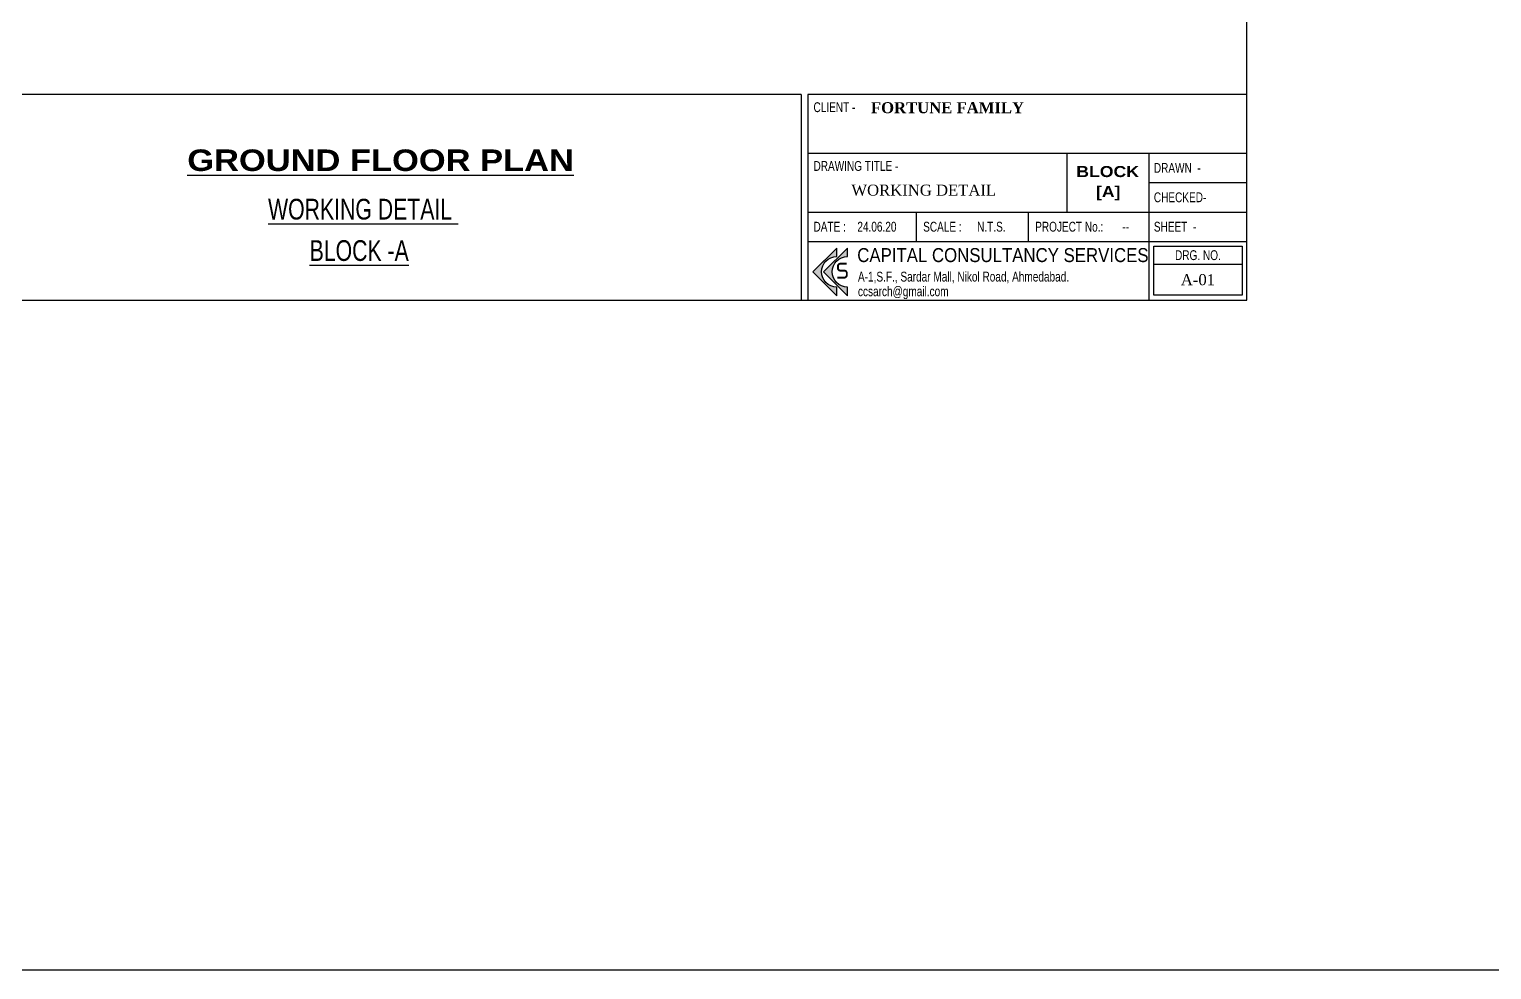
# Model space of a CAD drawing. Header units: inches. Extents: x 14331 to 14549, y 2557 to 2714.
# Drawn here: x 14349.04 to 14381.62, y 2557.02 to 2577.97 of the extents above; entities that cross this region are included whole.
import ezdxf
from ezdxf.enums import TextEntityAlignment as Align

# ---------------------------------------------------------------- set-up
doc = ezdxf.new("R2010")
doc.units = ezdxf.units.IN
doc.header["$LTSCALE"] = 0.25
doc.header["$MEASUREMENT"] = 0
for name, color, linetype in [('text-large', 7, 'Continuous'), ('text-small', 7, 'Continuous'), ('vp', 7, 'Continuous'), ('wall', 7, 'Continuous'), ('walls', 7, 'Continuous')]:
    doc.layers.add(name, color=color, linetype=linetype)
doc.styles.add('ARIAL', font='TIMES_0.TTF')
doc.styles.add('ARL', font='swisscl_0.ttf')
doc.styles.add('B', font='ARIBLK_0.TTF')
doc.styles.add('BOLD TIME', font='TIMESBD_0.TTF')
doc.styles.add('SansSerif', font='sanss__.ttf', dxfattribs={"width": 0.8})

# ---------------------------------------------------------------- blocks, each defined once
blk = doc.blocks.new('TITLE')
at = {"layer": 'text-large'}
for points in [[(-2.488, 0.359), (-2.488, 0.416), (-2.678, 0.226), (-2.488, 0.036), (-2.488, 0.093), (-2.488, 0.105, -1), (-2.488, 0.348)], [(-2.593, 0.226), (-2.403, 0.036), (-2.403, 0.093), (-2.403, 0.105, -1), (-2.403, 0.348), (-2.403, 0.359), (-2.403, 0.416)]]:
    blk.add_hatch(color=256, dxfattribs=at).paths.add_polyline_path(points)
for points in [[(-2.488, 0.416), (-2.678, 0.226), (-2.488, 0.036), (-2.488, 0.093), (-2.488, 0.105, -1), (-2.488, 0.348), (-2.488, 0.359)], [(-2.403, 0.416), (-2.593, 0.226), (-2.403, 0.036), (-2.403, 0.093), (-2.403, 0.105, -1), (-2.403, 0.348), (-2.403, 0.359)]]:
    blk.add_lwpolyline(points, format="xyb", close=True, dxfattribs=at)
at = {"layer": 'text-small', "color": 174, "true_color": 0x00008f, "const_width": 0.015}
blk.add_lwpolyline([(-2.408, 0.291), (-2.459, 0.291, 0.414214), (-2.479, 0.271), (-2.479, 0.256, 0.414214), (-2.459, 0.236), (-2.428, 0.236, -0.414214), (-2.408, 0.216), (-2.408, 0.2, -0.414214), (-2.428, 0.18), (-2.483, 0.18)], format="xyb", dxfattribs=at)
at = {"layer": 'text-large', "style": 'SansSerif', "width": 0.861038}
blk.add_text(' CAPITAL CONSULTANCY SERVICES', height=0.11133, dxfattribs=at).set_placement((-2.362, 0.304))
at = {"layer": 'text-small', "color": 174, "true_color": 0x00008f, "style": 'ARL'}
for s, p in [('A-1,S.F., Sardar Mall, Nikol Road, Ahmedabad.', (-2.319, 0.149)), ('ccsarch@gmail.com', (-2.319, 0.032))]:
    blk.add_text(s, height=0.07812, dxfattribs=at).set_placement(p)

msp = doc.modelspace()

# ---------------------------------------------------------------- linework, layer by layer
at = {"layer": 'text-small'}
msp.add_line((14374.097, 2572.74), (14376.062, 2572.74), dxfattribs=at)
for points in [[(14366.388, 2571.933), (14376.171, 2571.933), (14376.171, 2576.519), (14366.388, 2576.519)], [(14374.097, 2573.134), (14376.062, 2573.134), (14376.062, 2572.042), (14374.097, 2572.042)]]:
    msp.add_lwpolyline(points, close=True, dxfattribs=at)
at = {"layer": 'vp', "color": 1}
for p, q in [((14366.388, 2575.209), (14376.171, 2575.209)), ((14372.164, 2573.898), (14372.164, 2575.209)), ((14373.988, 2575.209), (14373.988, 2573.243)), ((14373.988, 2574.554), (14376.171, 2574.554)), ((14366.388, 2573.898), (14376.171, 2573.898)), ((14368.81, 2573.243), (14368.81, 2573.898)), ((14371.301, 2573.243), (14371.301, 2573.898)), ((14366.388, 2573.243), (14376.171, 2573.243)), ((14373.988, 2573.243), (14373.988, 2571.933))]:
    msp.add_line(p, q, dxfattribs=at)
at = {"layer": 'vp'}
msp.add_line((14370.639, 2573.252), (14370.639, 2573.243), dxfattribs=at)
msp.add_line((14370.639, 2573.252), (14370.639, 2573.243), dxfattribs=at)
at = {"layer": 'wall'}
for q in [(14346.471, 2576.519), (14366.239, 2571.933)]:
    msp.add_line((14366.239, 2576.519), q, dxfattribs=at)
msp.add_lwpolyline([(14376.171, 2613.933), (14346.471, 2613.933), (14346.471, 2571.933), (14376.171, 2571.933)], close=True, dxfattribs=at)
at = {"layer": 'walls'}
msp.add_lwpolyline([(14331.347, 2557.016), (14548.635, 2557.016), (14548.635, 2714.267), (14331.347, 2714.267)], close=True, dxfattribs=at)

# ---------------------------------------------------------------- block references
at = {"xscale": 2.795222098836867, "yscale": 2.795222098836867, "zscale": 2.795222098836867}
msp.add_blockref('TITLE', (14373.988, 2571.933), dxfattribs=at)

# ---------------------------------------------------------------- texts
at = {"layer": 'text-large', "style": 'B'}
msp.add_text('%%UGROUND FLOOR PLAN', height=0.48, dxfattribs=at).set_placement((14356.871, 2575.052), align=Align.MIDDLE_CENTER)
at = {"layer": 'text-large', "style": 'ARL'}
for s, p in [('%%UWORKING DETAIL ', (14356.481, 2573.731)), ('%%UBLOCK -A', (14356.395, 2572.809))]:
    msp.add_text(s, height=0.46158, dxfattribs=at).set_placement(p, align=Align.CENTER)
at = {"layer": 'text-small'}
for s, height, style, p in [('CLIENT -', 0.2184, 'ARL', (14366.515, 2576.125)), ('FORTUNE FAMILY ', 0.24567, 'BOLD TIME', (14367.794, 2576.1)), ('DRAWING TITLE -', 0.21838, 'ARL', (14366.515, 2574.815)), ('BLOCK', 0.2457, 'B', (14372.369, 2574.677)), ('WORKING DETAIL ', 0.24567, 'ARIAL', (14367.358, 2574.263)), ('[A]', 0.2457, 'B', (14372.808, 2574.23))]:
    msp.add_text(s, height=height, dxfattribs=dict(at, style=style)).set_placement(p)
at = {"layer": 'text-small', "style": 'ARL'}
for s, height, p in [('DRAWN  -', 0.2184, (14374.097, 2574.881)), ('CHECKED-', 0.2184, (14374.097, 2574.226)), ('DATE :', 0.2184, (14366.515, 2573.571)), ('24.06.20', 0.2184, (14367.492, 2573.571)), ('SCALE :', 0.2184, (14368.958, 2573.571)), ('N.T.S.', 0.2184, (14370.16, 2573.571)), ('PROJECT No.:', 0.21838, (14371.453, 2573.571)), ('--', 0.2184, (14373.396, 2573.571)), ('SHEET  -', 0.2184, (14374.097, 2573.571))]:
    msp.add_text(s, height=height, dxfattribs=at).set_placement(p, align=Align.MIDDLE_LEFT)
at = {"layer": 'text-small'}
for s, height, style, p in [('DRG. NO.', 0.2184, 'ARL', (14375.079, 2572.937)), ('A-01', 0.2457, 'ARIAL', (14375.079, 2572.391))]:
    msp.add_text(s, height=height, dxfattribs=dict(at, style=style)).set_placement(p, align=Align.MIDDLE_CENTER)

doc.saveas('drawing.dxf')
